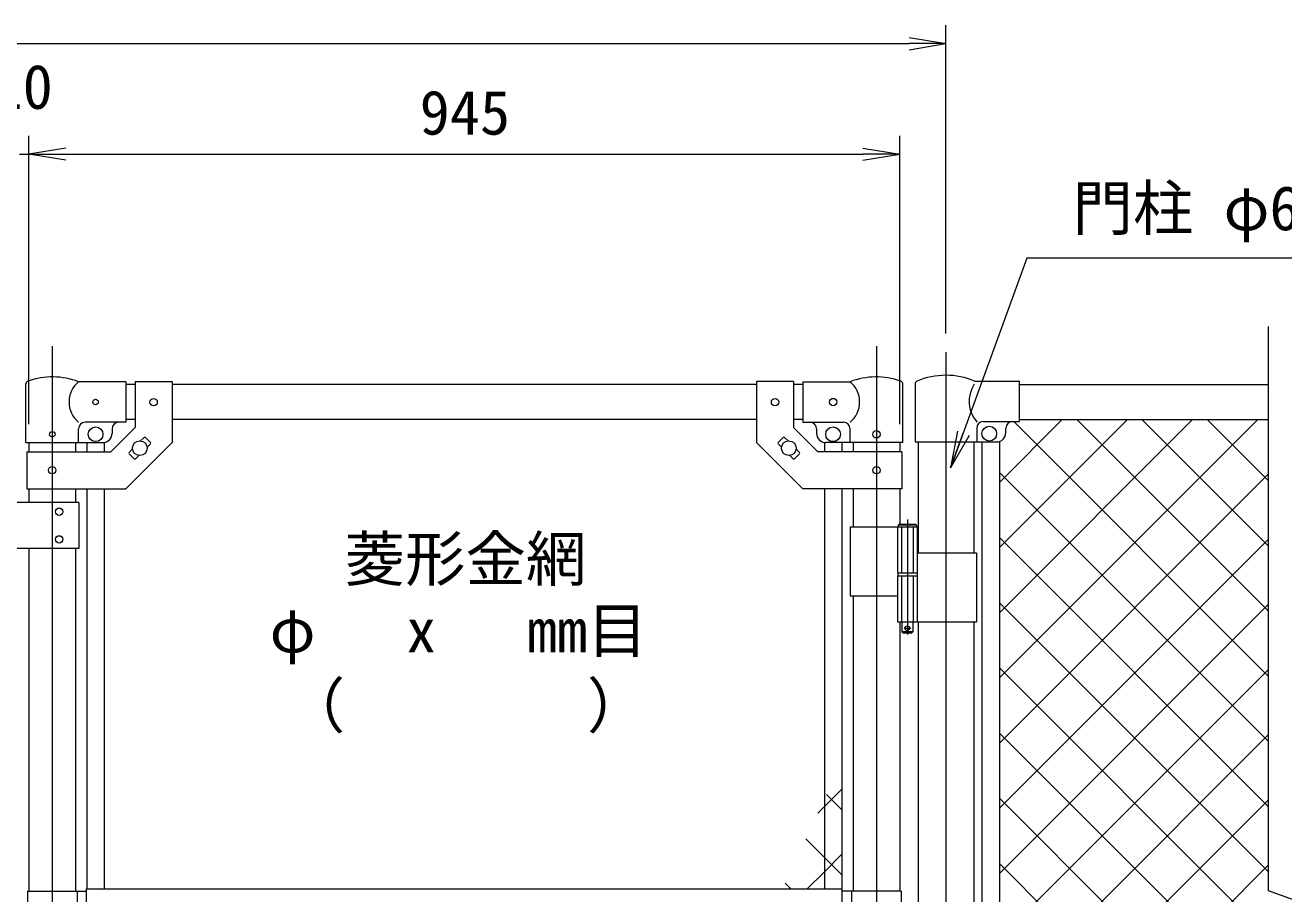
# Model space of a CAD drawing. Units: millimetres, scale not verified. Extents: x -4200 to 4200, y -2970 to 2970.
# Drawn here: x 1243 to 2609, y 609 to 1551 of the extents above; entities that cross this region are included whole.
import ezdxf
from ezdxf.enums import TextEntityAlignment as Align

# ---------------------------------------------------------------- set-up
doc = ezdxf.new("R2010")
doc.units = ezdxf.units.MM
doc.header["$LTSCALE"] = 20
doc.linetypes.add('DASHED', pattern=[7.5, 6, -1.5])
doc.linetypes.add('USER1', pattern=[50.8, 31.75, -6.35, 6.35, -6.35])
for name, color, linetype, lineweight in [('0-1_D-BMK', 2, 'USER1', 13), ('0-2_D-STR1', 1, 'Continuous', 18), ('0-3_D-STR3', 3, 'Continuous', 13), ('0-4_D-STR-DIM', 7, 'Continuous', 9), ('0-5_0', 3, 'Continuous', 18), ('0-6_D-STR-TXT', 7, 'Continuous', 9), ('0-7_D-STR2', 7, 'Continuous', 9)]:
    doc.layers.add(name, color=color, linetype=linetype, lineweight=lineweight)
doc.styles.add('ＭＳ ゴシック', font='')
doc.styles.get('ＭＳ ゴシック').set_extended_font_data('MS Gothic')

# ---------------------------------------------------------------- blocks, each defined once
blk = doc.blocks.new('_Open')
at = {"layer": '0-5_0', "color": 7, "lineweight": 9}
blk.add_line((-20, 3.33), (0, 0), dxfattribs=at)
blk.add_lwpolyline([(-20, -3.33), (0, 0), (-20, 0)], dxfattribs=at)

msp = doc.modelspace()

# ---------------------------------------------------------------- linework, layer by layer
at = {"layer": '0-1_D-BMK'}
for p, q in [((1272.39, 1203.1), (1272.39, -35.29)), ((2166.59, 1203.1), (2166.59, -35.29)), ((2241.99, 1196.61), (2241.99, -120.04)), ((2200.15, 1014.79), (2200.15, 889.9)), ((2196.52, 896.87), (2203.78, 896.87))]:
    msp.add_line(p, q, dxfattribs=at)
at = {"layer": '0-2_D-STR1'}
for p, q in [((1362.39, 1161.37), (1352.39, 1161.37)), ((2036.59, 1161.37), (1402.39, 1161.37)), ((2086.59, 1161.37), (2076.59, 1161.37)), ((2321.99, 1161.37), (2591.99, 1161.37)), ((1362.39, 1123.37), (1352.39, 1123.37)), ((2036.59, 1123.37), (1402.39, 1123.37)), ((2086.59, 1123.37), (2076.59, 1123.37)), ((2321.99, 1123.37), (2591.99, 1123.37)), ((1246.99, 1098.37), (1246.99, 1088.32)), ((1297.79, 1098.37), (1297.79, 1088.32)), ((2141.19, 1098.37), (2141.19, 1088.32)), ((2191.99, 1098.37), (2191.99, 1088.32)), ((2211.74, 1099.07), (2211.74, 978.87)), ((2272.24, 1099.07), (2272.24, 978.87)), ((1246.99, 1048.32), (1246.99, 1033.32)), ((1297.79, 1048.32), (1297.79, 1033.32)), ((2141.19, 1048.32), (2141.19, 1006.87)), ((2191.99, 1048.32), (2191.99, 1009.87)), ((1246.99, 983.32), (1246.99, 611.37)), ((1297.79, 983.32), (1297.79, 611.37)), ((2141.19, 931.87), (2141.19, 611.37)), ((2191.99, 903.87), (2191.99, 611.37)), ((2211.74, 903.87), (2211.74, 596.87)), ((2272.24, 903.87), (2272.24, 596.87))]:
    msp.add_line(p, q, dxfattribs=at)
at = {"layer": '0-3_D-STR3'}
for p, q in [((1243.84, 1098.37), (1243.84, 1162.06)), ((1352.39, 1164.37), (1300.94, 1164.37)), ((1352.39, 1164.37), (1352.39, 1120.37)), ((1362.39, 1164.57), (1362.39, 1114.89)), ((1362.39, 1164.57), (1402.39, 1164.57)), ((1402.39, 1164.57), (1402.39, 1098.32)), ((2036.59, 1164.57), (2036.59, 1098.32)), ((2076.59, 1164.57), (2036.59, 1164.57)), ((2076.59, 1164.57), (2076.59, 1114.89)), ((2086.59, 1164.37), (2138.04, 1164.37)), ((2086.59, 1164.37), (2086.59, 1120.37)), ((2195.14, 1098.37), (2195.14, 1162.06)), ((2208.59, 1161.92), (2208.59, 1099.07)), ((2273.12, 1165.07), (2321.99, 1165.07)), ((2321.99, 1121.07), (2321.99, 1165.07)), ((1352.39, 1120.37), (1307.94, 1120.37)), ((2086.59, 1120.37), (2131.04, 1120.37)), ((2282.39, 1121.07), (2321.99, 1121.07)), ((1300.94, 1098.37), (1300.94, 1113.37)), ((1335.82, 1088.32), (1362.39, 1114.89)), ((1337.39, 1113.37), (1337.39, 1108.37)), ((2103.16, 1088.32), (2076.59, 1114.89)), ((2101.59, 1113.37), (2101.59, 1108.37)), ((2138.04, 1098.37), (2138.04, 1113.37)), ((2275.39, 1114.07), (2275.39, 1099.07)), ((2306.99, 1109.07), (2306.99, 1114.07)), ((1243.84, 1098.37), (1300.94, 1098.37)), ((1300.94, 1098.37), (1327.39, 1098.37)), ((1309.89, 1098.37), (1309.89, 1088.32)), ((1328.89, 1098.37), (1328.89, 1088.32)), ((1368.27, 1100.27), (1371.99, 1103.98)), ((1373.4, 1103.98), (1379.06, 1098.33)), ((1375.34, 1093.2), (1379.06, 1096.91)), ((2065.58, 1103.98), (2059.92, 1098.33)), ((2063.64, 1093.2), (2059.92, 1096.91)), ((2070.71, 1100.27), (2066.99, 1103.98)), ((2110.09, 1098.37), (2110.09, 1088.32)), ((2138.04, 1098.37), (2111.59, 1098.37)), ((2129.09, 1098.37), (2129.09, 1088.32)), ((2195.14, 1098.37), (2138.04, 1098.37)), ((2208.59, 1099.07), (2296.99, 1099.07)), ((2281.34, 596.87), (2281.34, 1099.07)), ((2300.34, 596.87), (2300.34, 1099.65)), ((1244.69, 1088.32), (1335.82, 1088.32)), ((1244.69, 1088.32), (1244.69, 1048.32)), ((1355.72, 1087.72), (1359.44, 1091.44)), ((1355.72, 1086.31), (1361.38, 1080.65)), ((1362.79, 1080.65), (1366.51, 1084.37)), ((2076.19, 1080.65), (2072.47, 1084.37)), ((2083.26, 1086.31), (2077.6, 1080.65)), ((2083.26, 1087.72), (2079.54, 1091.44)), ((2194.29, 1088.32), (2103.16, 1088.32)), ((2194.29, 1088.32), (2194.29, 1048.32)), ((1309.89, 1048.32), (1309.89, 613.87)), ((1328.89, 1048.32), (1328.89, 613.87)), ((2110.09, 1048.32), (2110.09, 613.87)), ((2129.09, 1048.32), (2129.09, 613.87)), ((1301.39, 1033.32), (1181.39, 1033.32)), ((1301.39, 1033.32), (1301.39, 983.32)), ((2138.04, 1006.87), (2138.04, 931.87)), ((2138.04, 1006.87), (2210.95, 1006.87)), ((2189.35, 1006.87), (2189.35, 956.87)), ((2210.15, 1008.87), (2190.15, 1008.87)), ((2191.15, 1009.87), (2209.15, 1009.87)), ((2210.15, 1008.87), (2209.15, 1009.87)), ((2210.15, 1008.87), (2210.15, 1006.87)), ((2210.95, 1006.87), (2210.95, 956.87)), ((1301.39, 983.32), (1181.39, 983.32)), ((2210.95, 978.87), (2275.29, 978.87)), ((2275.29, 978.87), (2275.29, 903.87)), ((2189.35, 956.87), (2210.95, 956.87)), ((2189.65, 956.87), (2189.65, 953.87)), ((2210.65, 956.87), (2210.65, 953.87)), ((2189.35, 953.87), (2210.95, 953.87)), ((2189.35, 953.87), (2189.35, 903.87)), ((2189.65, 953.87), (2210.65, 953.87)), ((2210.95, 953.87), (2210.95, 903.87)), ((2138.04, 931.87), (2189.24, 931.87)), ((2189.35, 903.87), (2275.29, 903.87)), ((2194.15, 903.87), (2194.15, 892.87)), ((2195.15, 891.87), (2194.15, 892.87)), ((2195.15, 891.87), (2205.15, 891.87)), ((2205.15, 891.87), (2206.15, 892.87)), ((1245.39, 611.37), (1245.39, 592.87)), ((1245.39, 611.37), (1309.49, 611.37)), ((1299.39, 611.37), (1299.39, 592.87)), ((1309.49, 613.87), (2129.49, 613.87)), ((1309.49, 592.87), (1309.49, 613.87)), ((2129.49, 558.87), (2129.49, 613.87)), ((2193.59, 611.37), (2129.49, 611.37)), ((2139.59, 611.37), (2139.59, 561.37)), ((2193.59, 611.37), (2193.59, 561.37))]:
    msp.add_line(p, q, dxfattribs=at)
at = {"layer": '0-3_D-STR3', "linetype": 'DASHED'}
for p, q in [((2193.85, 1006.87), (2193.85, 956.87)), ((2206.45, 1006.87), (2206.45, 956.87)), ((2193.85, 953.87), (2193.85, 903.87)), ((2206.45, 953.87), (2206.45, 903.87))]:
    msp.add_line(p, q, dxfattribs=at)
at = {"layer": '0-3_D-STR3'}
for points in [[(1244.69, 1048.32), (1352.39, 1048.32), (1402.39, 1098.32)], [(2194.29, 1048.32), (2086.59, 1048.32), (2036.59, 1098.32)], [(2191.15, 1009.87), (2190.15, 1008.87), (2190.15, 1006.87)], [(2206.15, 903.87), (2206.15, 892.87), (2194.15, 892.87)]]:
    msp.add_lwpolyline(points, dxfattribs=at)
for centre, radius in [((1319.39, 1142.37), 3), ((1382.39, 1142.32), 4), ((2056.59, 1142.32), 4), ((2119.59, 1142.37), 4), ((1272.39, 1107.37), 3), ((1319.39, 1107.37), 8), ((2119.59, 1107.37), 8), ((2166.59, 1107.37), 4), ((2288.99, 1108.07), 8), ((1367.39, 1092.32), 8), ((2071.59, 1092.32), 8), ((1272.39, 1068.32), 4), ((2166.59, 1068.32), 4), ((1279.9, 1023.32), 4), ((1279.9, 993.32), 4), ((2200.15, 896.87), 2.5)]:
    msp.add_circle(centre, radius, dxfattribs=at)
for centre, radius, start, end in [((1247.14, 1162.06), 3.3, 109.22051, 180), ((1272.39, 1089.64), 80, 69.0916, 109.22051), ((1319.14, 1142.37), 28.55, 129.59418, 230.40582), ((2166.59, 1089.64), 80, 70.77949, 110.9084), ((2119.84, 1142.37), 28.55, 309.59418, 50.40582), ((2191.84, 1162.06), 3.3, 0, 70.77949), ((2211.89, 1161.92), 3.3, 113.10629, 180), ((2241.99, 1091.37), 80, 67.09875, 113.10629), ((2300.52, 1143.12), 33.4, 146.35914, 222.2959), ((1307.94, 1113.37), 7, 90, 180), ((1344.39, 1113.37), 7, 90, 180), ((2094.59, 1113.37), 7, 0, 90), ((2131.04, 1113.37), 7, 0, 90), ((2282.39, 1114.07), 7, 90, 180), ((2313.99, 1114.07), 7, 90, 180), ((1327.39, 1108.37), 10, 270, 0), ((2111.59, 1108.37), 10, 180, 270), ((2296.99, 1109.07), 10, 270, 0), ((1372.69, 1103.28), 1, 45, 135), ((1378.35, 1097.62), 1, 315, 45), ((2060.63, 1097.62), 1, 135, 225), ((2066.29, 1103.28), 1, 45, 135), ((1356.43, 1087.01), 1, 135, 225), ((1362.09, 1081.36), 1, 225, 315), ((2076.89, 1081.36), 1, 225, 315), ((2082.55, 1087.01), 1, 315, 45)]:
    msp.add_arc(centre, radius, start, end, dxfattribs=at)
at = {"layer": '0-4_D-STR-DIM'}
for p, q in [((2241.99, 1216.61), (2241.99, 1551.37)), ((281.99, 1531.37), (2201.99, 1531.37)), ((1246.99, 1118.37), (1246.99, 1431.37)), ((1246.99, 1118.37), (1246.99, 1431.37)), ((2191.99, 1118.37), (2191.99, 1431.37)), ((1236.99, 1411.37), (1246.99, 1411.37)), ((1286.99, 1411.37), (2151.99, 1411.37)), ((1286.99, 1411.37), (1326.99, 1411.37)), ((2591.99, 612.02), (2591.99, 1224.37)), ((2627.23, 599.19), (2591.99, 612.02))]:
    msp.add_line(p, q, dxfattribs=at)
at = {"layer": '0-6_D-STR-TXT'}
msp.add_lwpolyline([(2862.89, 1298.46), (2329.73, 1298.46), (2247.8, 1072.73)], dxfattribs=at)
at = {"layer": '0-7_D-STR2'}
for p, q in [((2300.34, 1055.47), (2368.24, 1123.37)), ((2300.34, 984.76), (2438.95, 1123.37)), ((2300.34, 914.05), (2509.66, 1123.37)), ((2300.34, 843.34), (2580.37, 1123.37)), ((2591.99, 844.61), (2315.53, 1121.07)), ((2591.99, 915.32), (2383.94, 1123.37)), ((2591.99, 986.03), (2454.66, 1123.37)), ((2591.99, 1056.74), (2525.37, 1123.37)), ((2591.99, 773.9), (2300.34, 1065.55)), ((2300.34, 772.62), (2591.99, 1064.27)), ((2591.99, 703.19), (2300.34, 994.84)), ((2300.34, 701.91), (2591.99, 993.56)), ((2591.99, 632.48), (2300.34, 924.13)), ((2300.34, 631.2), (2591.99, 922.85)), ((2496.68, 586.37), (2300.34, 782.71)), ((2396.93, 586.37), (2591.99, 781.43)), ((2129.09, 699.85), (2112.42, 716.53)), ((2425.97, 586.37), (2300.34, 712)), ((2467.64, 586.37), (2591.99, 710.72)), ((2355.26, 586.37), (2300.34, 641.29)), ((2538.35, 586.37), (2591.99, 640.01)), ((2073.65, 613.87), (2067.44, 620.08))]:
    msp.add_line(p, q, dxfattribs=at)
for points in [[(2573.96, 579.8), (2567.39, 586.37), (2300.34, 853.42)], [(2323.99, 584.14), (2326.22, 586.37), (2591.99, 852.14)], [(2102.88, 696.09), (2110.09, 703.29), (2129.09, 722.29)], [(2129.09, 629.14), (2110.09, 648.14), (2089.93, 668.3)], [(2091.38, 613.87), (2110.09, 632.58), (2129.09, 651.58)]]:
    msp.add_lwpolyline(points, dxfattribs=at)

# ---------------------------------------------------------------- block references
at = {"layer": '0-4_D-STR-DIM', "xscale": 2, "yscale": 2}
for p in [(2241.99, 1531.37), (2191.99, 1411.37)]:
    msp.add_blockref('_Open', p, dxfattribs=at)
at = {"layer": '0-4_D-STR-DIM', "xscale": 2, "yscale": 2, "rotation": 180}
msp.add_blockref('_Open', (1246.99, 1411.37), dxfattribs=at)
msp.add_blockref('_Open', (1246.99, 1411.37), dxfattribs=at)
at = {"layer": '0-6_D-STR-TXT', "xscale": 2, "yscale": 2, "rotation": 250.05227}
msp.add_blockref('_Open', (2247.12, 1070.85), dxfattribs=at)

# ---------------------------------------------------------------- texts
at = {"layer": '0-4_D-STR-DIM', "style": 'ＭＳ ゴシック'}
for s, p in [('10', (1207.59, 1446.12)), ('945', (1671.02, 1418.12))]:
    msp.add_text(s, height=48.09, dxfattribs=at).set_placement(p, align=Align.BOTTOM_LEFT)
at = {"layer": '0-6_D-STR-TXT', "style": 'ＭＳ ゴシック'}
for s, p in [('門柱 φ60.5x2.3', (2379.38, 1314.35)), ('菱形金網', (1589.54, 933.77)), ('φ\u3000 x\u3000 mm目', (1508.32, 856.18)), ('（\u3000\u3000\u3000\u3000）', (1524.57, 774.53))]:
    msp.add_text(s, height=48.09, dxfattribs=at).set_placement(p, align=Align.BOTTOM_LEFT)

doc.saveas('drawing.dxf')
